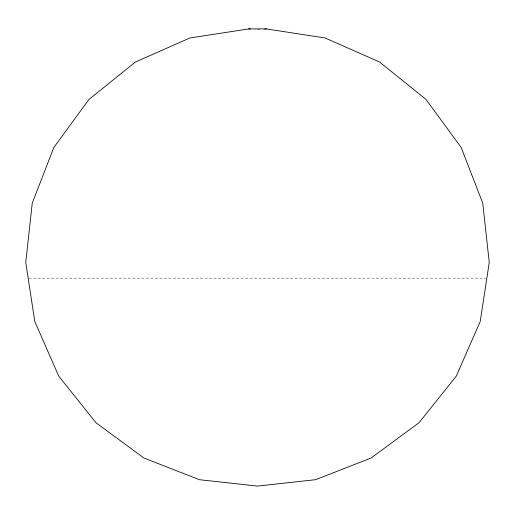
<?xml version="1.0" encoding="UTF-8"?>
<svg xmlns="http://www.w3.org/2000/svg" width="515" height="515" viewBox="0 0 515 515"><rect width="100%" height="100%" fill="white"/><g stroke="black" fill="none" stroke-linecap="round" stroke-linejoin="round"><path stroke-width="0.39" stroke-dasharray="2.58 1.93" d="M259.882 29.606L255.118 29.606M28.846 278.158L486.154 278.158"/><path stroke-width="0.77" d="M248.764 28.904L189.945 37.968L135.464 61.993L89.044 99.344L53.837 147.483L32.252 203.116L25.75 262.463L34.782 321.476L58.729 376.13L95.957 422.712L143.936 458.028L199.389 479.69L257.5 486.096L315.611 479.69L371.064 458.028L419.043 422.712L456.271 376.13L480.218 321.476L489.25 262.463L482.748 203.116L461.163 147.483L425.957 99.344L379.536 61.993L325.055 37.968L266.236 28.904L248.764 28.904L250.348 29.078M264.652 29.078L266.236 28.904"/></g></svg>
